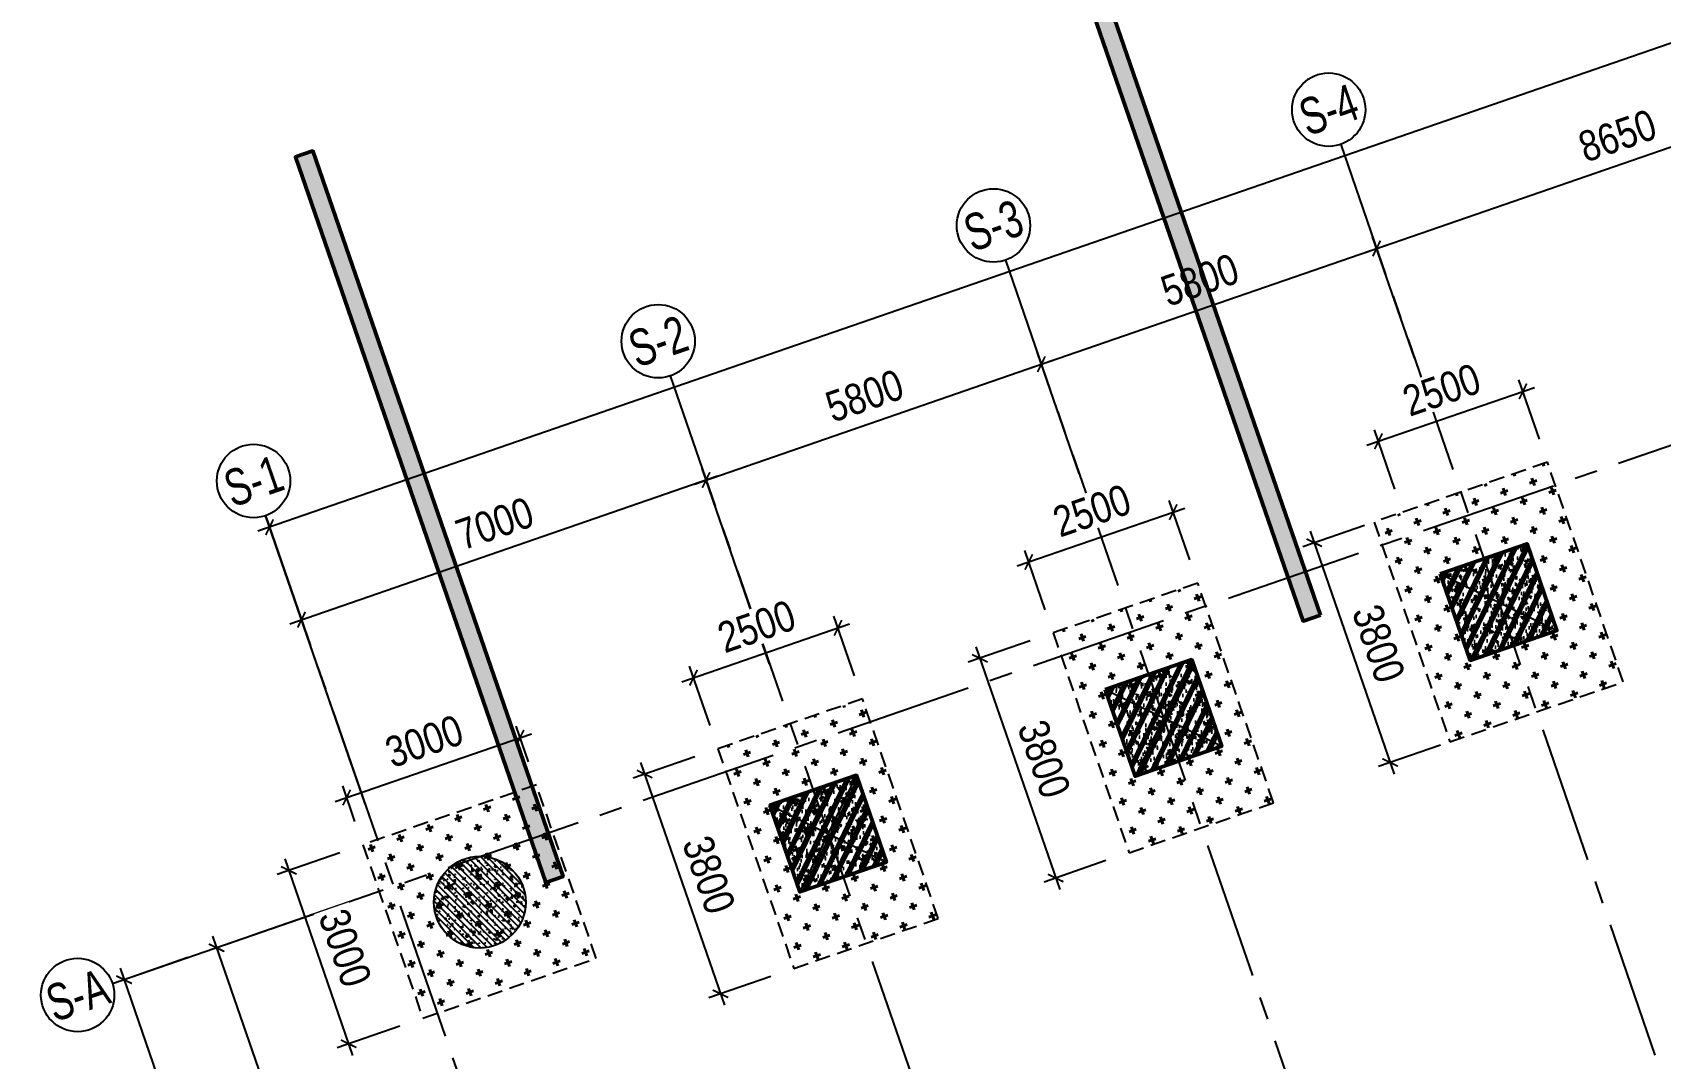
# Model space of a CAD drawing. Header units: millimetres. Extents: x -1534340 to 1713810, y -1348191 to 1114081.
# Drawn here: x 1041314 to 1067935, y -309229 to -292458 of the extents above; entities that cross this region are included whole.
import ezdxf
from ezdxf.enums import TextEntityAlignment as Align
from ezdxf.xclip import XClip

# ---------------------------------------------------------------- set-up
doc = ezdxf.new("R2010")
doc.units = ezdxf.units.MM
doc.header["$LTSCALE"] = 100
doc.header["$XCLIPFRAME"] = 0
doc.header["$PDMODE"] = 32
doc.header["$PDSIZE"] = 2.5
for name, pattern in [('CENTER2', [1.125, 0.75, -0.125, 0.125, -0.125]), ('HIDDEN', [0.375, 0.25, -0.125]), ('Xref_ST_MBDV Cot vach 30.7.2022$0$DASHDOT', [1, 0.5, -0.25, 0, -0.25])]:
    doc.linetypes.add(name, pattern=pattern)
for name, color, linetype, lineweight in [('0-Hatch', 250, 'Continuous', 40), ('KT-Net cot', 2, 'Continuous', 50), ('KT-Net cot vach', 6, 'Continuous', 50), ('KT-Vat lieu', 250, 'Continuous', 9)]:
    doc.layers.add(name, color=color, linetype=linetype, lineweight=lineweight)
for name, color, linetype in [('0-khuat', 3, 'HIDDEN'), ('ccu11-Manh', 8, 'Continuous'), ('ccu12-Hatch', 250, 'Continuous'), ('ccu12-Truc', 13, 'CENTER2'), ('KC-Betong', 6, 'Continuous'), ('KC2-DIM', 251, 'Continuous'), ('KT-Dim', 8, 'Continuous'), ('Xref_ST_MBDV Cot vach 30.7.2022$0$Xref_ST_MBDV Cot vach 30.7.2022|Xref_ST_MBDV Cot vach 30.7.2022|Xref_ST_MBDV Cot vach 30.7.2022|Xref_ST_MBDV Cot vach 30.7.2022|A-WALL-PATT', 251, 'Continuous'), ('Xref_ST_MBDV Cot vach 30.7.2022$0$Xref_ST_MBDV Cot vach 30.7.2022|Xref_ST_MBDV Cot vach 30.7.2022|Xref_ST_MBDV Cot vach 30.7.2022|Xref_ST_MBDV Cot vach 30.7.2022|Site_plot line', 1, 'Xref_ST_MBDV Cot vach 30.7.2022$0$DASHDOT'), ('Xref_ST_MBDV Cot vach 30.7.2022|Xref_ST_MBDV Cot vach 30.7.2022|Xref_ST_MBDV Cot vach 30.7.2022|Xref_ST_MBDV Cot vach 30.7.2022|A-GRID-SYM', 50, 'Continuous')]:
    doc.layers.add(name, color=color, linetype=linetype)
doc.styles.add('Arial Narrow', font='ARIALN.TTF')
doc.styles.add('HBA-Text', font='GOTHIC.TTF')
doc.dimstyles.new('ccu12-200', dxfattribs={"dimscale": 200, "dimtxt": 2.5, "dimasz": 1, "dimexe": 1, "dimexo": 2, "dimgap": 1, "dimtad": 1, "dimdec": 0, "dimrnd": 5, "dimdsep": 46, "dimtxsty": 'Arial Narrow', "dimblk": 'ARCHTICK', "dimcen": -1, "dimdle": 1, "dimclrd": 256, "dimclre": 256, "dimclrt": 3, "dimadec": 0, "dimazin": 2, "dimtfac": 0.1, "dimtdec": 0, "dimtmove": 0, "dimatfit": 1, "dimldrblk": 'ARCHTICK', "dimfxl": 1, "dimtvp": 0.833333, "dimtolj": 1, "dimtzin": 12, "dimarcsym": 0})
pattern_1 = [(50, (550, -550), (286.904, -25.1), [30, -330]), (355, (550, -550), (-55.5, 300.877), [24, -264]), (100.451, (573.9, -552.1), (231.404, 275.776), [25.496, -280.457]), (46.184, (550, -470), (426.9, -66.21), [45, -495]), (96.636, (585.57, -475.5), (373.87, 389.65), [38.24, -420.69]), (351.184, (550, -470), (373.86, 389.65), [36, -396]), (21, (590, -490), (238.763, -161.048), [30, -330]), (326, (590, -490), (97.326, 290.06), [24, -264]), (71.451, (609.9, -503.42), (336.09, 129.01), [25.496, -280.457]), (37.5, (550, -550), (4.864, 133.1575), [0, -260.8, 0, -268, 0, -265]), (7.5, (550, -550), (105.228, 157.765), [0, -152.8, 0, -254.8, 0, -101]), (327.5, (460.8, -550), (213.529, -9.022), [0, -100, 0, -312, 0, -414]), (317.5, (420.8, -550), (233.274, 40.042), [0, -130, 0, -207.2, 0, -294]), (45, (550, -550), (-120.208, 120.208), []), (45, (550, -501), (-120.208, 120.208), [])]
pattern_2 = [(50, (108165.77, -54076.06), (286.90407, -25.10085), [30, -330]), (355, (108165.77, -54076.06), (-55.5005, 300.87685), [24, -264]), (100.4514, (108189.68, -54078.15), (231.40375, 275.7758), [25.4961, -280.45684]), (46.1842, (108165.77, -53996.06), (426.8964, -66.2076), [45, -495]), (96.6356, (108201.34, -54001.57), (373.8651, 389.6471), [38.2441, -420.6852]), (351.1842, (108165.77, -53996.06), (373.8648, 389.6474), [36, -396]), (21, (108205.77, -54016.06), (238.7628, -161.04756), [30, -330]), (326, (108205.77, -54016.06), (97.3261, 290.06), [24, -264]), (71.4514, (108225.66, -54029.48), (336.08905, 129.0122), [25.4961, -280.45684]), (37.5, (108165.77, -54076.06), (4.86394, 133.15754), [0, -260.8, 0, -268, 0, -265]), (7.5, (108165.77, -54076.06), (105.22781, 157.76468), [0, -152.8, 0, -254.8, 0, -101]), (327.5, (108076.57, -54076.06), (213.52897, -9.02195), [0, -100, 0, -312, 0, -414]), (317.5, (108036.57, -54076.06), (233.27447, 40.042), [0, -130, 0, -207.2, 0, -294]), (45, (108165.77, -54076.06), (-106.06602, 106.06602), []), (45, (108236.48, -54076.06), (-106.06602, 106.06602), [])]

# ---------------------------------------------------------------- blocks, each defined once
blk = doc.blocks.new('MC3000X3000')
at = {"layer": '0-Hatch', "ltscale": 2}
h = blk.add_hatch(dxfattribs=at)
h.set_pattern_fill('CROSS', color=256, scale=1000, style=0)
h.set_pattern_definition([(360, (0, -5e-10), (250, 250), [125, -375]), (90, (62.5, -62.5), (-250, 250), [125, -375])])
h.paths.add_polyline_path([(7876789, 1547059), (7876789, 1550059), (7873789, 1550059), (7873789, 1547059)])
at = {"layer": '0-khuat', "ltscale": 10}
blk.add_lwpolyline([(7873789, 1547059), (7876789, 1547059), (7876789, 1550059), (7873789, 1550059)], close=True, dxfattribs=at)
blk = doc.blocks.new('MBKC-B1-PN')
at = {"layer": '0-Hatch', "ltscale": 2}
h = blk.add_hatch(dxfattribs=at)
h.set_pattern_fill('CROSS', color=256, scale=1000, angle=109.0471, style=0)
h.set_pattern_definition([(109.047138, (4051915.75, -6934102.04), (-317.899085, 154.726118), [125, -375]), (199.047138, (4051954.43, -6934022.56), (-154.726118, -317.899085), [125, -375])])
h.paths.add_polyline_path([(16033, 5959), (17273, 2367), (20109, 3346), (18869, 6938)])
h = blk.add_hatch(dxfattribs=at)
h.set_pattern_fill('CROSS', color=256, scale=1000, angle=109.0471, style=0)
h.set_pattern_definition([(109.047138, (4046433.3, -6935994.84), (-317.899085, 154.726118), [125, -375]), (199.047138, (4046471.98, -6935915.37), (-154.726118, -317.899085), [125, -375])])
h.paths.add_polyline_path([(10787, 4147), (12027, 555), (14390, 1371), (13150, 4963)])
h = blk.add_hatch(dxfattribs=at)
h.set_pattern_fill('CROSS', color=256, scale=1000, angle=109.0471, style=0)
h.set_pattern_definition([(109.047138, (4040950.84, -6937887.65), (-317.899085, 154.726118), [125, -375]), (199.047138, (4040989.52, -6937808.17), (-154.726118, -317.899085), [125, -375])])
h.paths.add_polyline_path([(5305, 2255), (6545, -1337), (8908, -521), (7668, 3070)])
at = {"layer": '0-khuat', "ltscale": 10}
for points in [[(20109, 3346), (18869, 6938), (16033, 5959), (17273, 2367)], [(14390, 1371), (13150, 4963), (10787, 4147), (12027, 555)], [(8908, -521), (7668, 3070), (5305, 2255), (6545, -1337)]]:
    blk.add_lwpolyline(points, close=True, dxfattribs=at)
at = {"layer": '0-khuat', "linetype": 'HIDDEN', "ltscale": 10, "rotation": 109.0471379539969}
blk.add_blockref('MC3000X3000', (4035251, -6938998), dxfattribs=at)
blk = doc.blocks.new('Xref_ST_MBDV Cot vach 30.7.2022$0$Tuong Vay01-flat-1')
at = {"layer": 'Xref_ST_MBDV Cot vach 30.7.2022$0$Xref_ST_MBDV Cot vach 30.7.2022|Xref_ST_MBDV Cot vach 30.7.2022|Xref_ST_MBDV Cot vach 30.7.2022|Xref_ST_MBDV Cot vach 30.7.2022|A-WALL-PATT'}
h = blk.add_hatch(dxfattribs=at)
h.set_pattern_fill('ACET-2D-VATLIEU04', color=256, scale=50, pattern_type=2)
h.set_pattern_definition([(50, (-11139561.84, -1407213.45), (-225.902474, 189.5546825), [37.5, -412.5]), (355, (-11139561.84, -1407213.45), (32.127212, 367.215716), [30, -330]), (100.4514, (-11139531.95, -1407216.06), (-341.231527, -62.944187), [31.870095, -350.571056]), (46.1842, (-11139561.84, -1407113.45), (-319.180497, 306.252097), [56.25, -618.75]), (96.6356, (-11139517.37, -1407120.34), (-516.995922, -60.144022), [47.805144, -525.8565]), (351.1842, (-11139561.84, -1407113.45), (84.740774, 546.39543), [45, -495]), (21, (-11139511.84, -1407138.45), (-105.680822, 275.3079534), [37.5, -412.5]), (326, (-11139511.84, -1407138.45), (206.128805, 305.59852), [30, -330]), (71.4514, (-11139486.97, -1407155.22), (-328.963765, 110.380101), [31.870095, -350.571056]), (37.5, (-11139561.84, -1407213.45), (-78.1345294, 101.8269012), [0, -326, 0, -335, 0, -331.25]), (7.5, (-11139561.84, -1407213.45), (-23.2793464, 176.824191), [0, -191, 0, -318.5, 0, -126.25]), (327.5, (-11139673.34, -1407213.45), (71.9444175, 112.9301145), [0, -125, 0, -390, 0, -517.5000003]), (317.5, (-11139723.34, -1407213.45), (158.0205496, 172.449169), [0, -162.5, 0, -259, 0, -367.5]), (45, (-11139561.84, -1407213.45), (-150.260191, 150.260191), []), (45, (-11139561.84, -1407152.2), (-150.260191, 150.260191), [])])
h.paths.add_polyline_path([(-82665, -118500), (-81837, -121132), (-80903, -123728), (-79863, -126284), (-78720, -128795), (-77475, -131258), (-76131, -133667), (-74689, -136020), (-73153, -138312), (-71525, -140539), (-69807, -142699), (-68002, -144786), (-66114, -146798), (-64145, -148731), (-62100, -150582), (-59980, -152349), (-57790, -154027), (-55533, -155614), (-53213, -157109), (-50835, -158507), (-48401, -159807), (-45916, -161007), (-43385, -162104), (-40811, -163097), (-38198, -163985), (-35551, -164765), (-32875, -165436), (-30174, -165998), (-27451, -166448), (-24702, -166789), (-4397, -168938), (36420, -167648), (41836, -160719), (12445, -24368), (8473, -9249), (-4719, -5521), (-10557, -9947), (-34021, -27848), (-39777, -32009), (-41249, -35294), (-45787, -38574), (-49368, -38942), (-57644, -44924), (-59845, -46601), (-61969, -48362), (-64020, -50208), (-65993, -52137), (-67887, -54144), (-69696, -56226), (-71420, -58381), (-73054, -60604), (-74596, -62892), (-76043, -65242), (-77394, -67648), (-78645, -70107), (-79794, -72615), (-80841, -75168), (-81782, -77762), (-82617, -80392), (-83343, -83054), (-83961, -85743), (-84468, -88455), (-84865, -91186), (-85149, -93930), (-85321, -96684), (-85381, -99530), (-85329, -102201), (-85163, -104955), (-84886, -107701), (-84496, -110432), (-83996, -113146), (-83385, -115836)], flags=16)
h.paths.add_polyline_path([(-83625, -118781), (-82785, -121452), (-81837, -124086), (-80781, -126680), (-79621, -129228), (-78358, -131727), (-76994, -134172), (-75531, -136560), (-73973, -138886), (-72320, -141146), (-70577, -143337), (-68746, -145455), (-66829, -147497), (-64832, -149459), (-62755, -151337), (-60604, -153130), (-58382, -154833), (-56092, -156444), (-53738, -157960), (-51324, -159379), (-48854, -160699), (-46333, -161916), (-43764, -163030), (-41151, -164038), (-38500, -164938), (-35814, -165730), (-33098, -166411), (-30357, -166981), (-27595, -167438), (-24816, -167783), (-4434, -169940), (36920, -168633), (42913, -160966), (13418, -24135), (9295, -8442), (-4926, -4424), (-11163, -9151), (-34617, -27045), (-40580, -31355), (-42052, -34640), (-46156, -37607), (-49737, -37975), (-58240, -44121), (-60467, -45819), (-62623, -47605), (-64704, -49479), (-66707, -51435), (-68628, -53472), (-70465, -55586), (-72214, -57772), (-73872, -60029), (-75437, -62350), (-76905, -64734), (-78276, -67176), (-79545, -69672), (-80712, -72217), (-81774, -74808), (-82729, -77440), (-83576, -80109), (-84314, -82810), (-84940, -85539), (-85455, -88291), (-85857, -91062), (-86146, -93847), (-86321, -96642), (-86382, -99529), (-86328, -102241), (-86160, -105036), (-85879, -107821), (-85484, -110593), (-84976, -113347), (-84356, -116078)])
at = {"layer": 'Xref_ST_MBDV Cot vach 30.7.2022$0$Xref_ST_MBDV Cot vach 30.7.2022|Xref_ST_MBDV Cot vach 30.7.2022|Xref_ST_MBDV Cot vach 30.7.2022|Xref_ST_MBDV Cot vach 30.7.2022|Site_plot line', "ltscale": 5000}
blk.add_arc((-17764, -99529), 69167, 126.14636, 263.7927, dxfattribs=at)
blk = doc.blocks.new('_ARCHTICK')
at = {"color": 0, "linetype": 'ByBlock', "const_width": 0.15}
blk.add_lwpolyline([(-0.5, -0.5), (0.5, 0.5)], dxfattribs=at)
blk = doc.blocks.new('*D1139')
at = {"layer": 'Defpoints', "color": 0, "transparency": 16777216}
for p in [(308279, -57856, 0), (312200, -66552, 0), (309168, -67599)]:
    blk.add_point(p, dxfattribs=at)
at = {"layer": 'KT-Dim', "lineweight": -2, "transparency": 16777216}
for p, q in [((307901, -57986), (305879, -58684)), ((306003, -58430), (309233, -67788)), ((311822, -66683), (308979, -67664))]:
    blk.add_line(p, q, dxfattribs=at)
at = {"layer": 'KT-Dim', "lineweight": -2, "transparency": 16777216, "xscale": 200, "yscale": 200, "zscale": 200}
for p, rotation in [((306068, -58619), 109.0471379636341), ((309168, -67599), 289.0471379636341)]:
    blk.add_blockref('_ARCHTICK', p, dxfattribs=dict(at, rotation=rotation))
at = {"layer": 'KT-Dim', "color": 3, "transparency": 16777216, "insert": (308048, -62961), "char_height": 500, "attachment_point": 5, "rotation": 289.0471, "style": 'Arial Narrow'}
blk.add_mtext('\\A1;9500', dxfattribs=at)
blk = doc.blocks.new('GRID-SYM-flat-103')
at = {"layer": 'Xref_ST_MBDV Cot vach 30.7.2022|Xref_ST_MBDV Cot vach 30.7.2022|Xref_ST_MBDV Cot vach 30.7.2022|Xref_ST_MBDV Cot vach 30.7.2022|A-GRID-SYM'}
blk.add_circle((0, 0, 0), 900, dxfattribs=at)
at = {"layer": 'Xref_ST_MBDV Cot vach 30.7.2022|Xref_ST_MBDV Cot vach 30.7.2022|Xref_ST_MBDV Cot vach 30.7.2022|Xref_ST_MBDV Cot vach 30.7.2022|A-GRID-SYM', "style": 'HBA-Text'}
blk.add_attdef('GRID', text='', height=900, rotation=19.0471, dxfattribs=at).set_placement((0, 0, 0), align=Align.MIDDLE_CENTER)
blk = doc.blocks.new('*D1109')
at = {"layer": 'Defpoints', "color": 0, "transparency": 16777216}
for p in [(306861, -58345, 0), (323836, -104143), (320491, -105298)]:
    blk.add_point(p, dxfattribs=at)
at = {"layer": 'KT-Dim', "lineweight": -2, "transparency": 16777216}
for p, q in [((306483, -58476), (304366, -59206)), ((304490, -58952), (320556, -105487)), ((323458, -104273), (320302, -105363))]:
    blk.add_line(p, q, dxfattribs=at)
at = {"layer": 'KT-Dim', "lineweight": -2, "transparency": 16777216, "xscale": 200, "yscale": 200, "zscale": 200}
for p, rotation in [((304555, -59141), 109.0471379636341), ((320491, -105298), 289.0471379636341)]:
    blk.add_blockref('_ARCHTICK', p, dxfattribs=dict(at, rotation=rotation))
at = {"layer": 'KT-Dim', "color": 3, "transparency": 16777216, "insert": (312954, -82071), "char_height": 500, "attachment_point": 5, "rotation": 289.0471, "style": 'Arial Narrow'}
blk.add_mtext('\\A1;48830', dxfattribs=at)
blk = doc.blocks.new('*D1113')
at = {"layer": 'Defpoints', "color": 0, "transparency": 16777216}
for p in [(314073, -50971), (315243, -54360), (308626, -56644)]:
    blk.add_point(p, dxfattribs=at)
at = {"layer": 'KT-Dim', "lineweight": -2, "transparency": 16777216}
for p, q in [((315112, -53982), (314007, -50782)), ((307267, -53321), (314262, -50906)), ((308495, -56266), (307391, -53067))]:
    blk.add_line(p, q, dxfattribs=at)
at = {"layer": 'KT-Dim', "lineweight": -2, "transparency": 16777216, "xscale": 200, "yscale": 200, "zscale": 200}
for p, rotation in [((314073, -50971), 19.04713796363416), ((307456, -53256), 199.0471379636342)]:
    blk.add_blockref('_ARCHTICK', p, dxfattribs=dict(at, rotation=rotation))
at = {"layer": 'KT-Dim', "color": 3, "transparency": 16777216, "insert": (310616, -51683), "char_height": 500, "attachment_point": 5, "rotation": 19.0471, "style": 'Arial Narrow'}
blk.add_mtext('\\A1;7000', dxfattribs=at)
blk = doc.blocks.new('*D1114')
at = {"layer": 'Defpoints', "color": 0, "transparency": 16777216}
for p in [(319555, -49079), (320303, -51244), (315243, -54360)]:
    blk.add_point(p, dxfattribs=at)
at = {"layer": 'KT-Dim', "lineweight": -2, "transparency": 16777216}
for p, q in [((320172, -50866), (319490, -48890)), ((313884, -51037), (319744, -49013)), ((315112, -53982), (314007, -50782))]:
    blk.add_line(p, q, dxfattribs=at)
at = {"layer": 'KT-Dim', "lineweight": -2, "transparency": 16777216, "xscale": 200, "yscale": 200, "zscale": 200}
for p, rotation in [((319555, -49079), 19.04713796363416), ((314073, -50971), 199.0471379636342)]:
    blk.add_blockref('_ARCHTICK', p, dxfattribs=dict(at, rotation=rotation))
at = {"layer": 'KT-Dim', "color": 3, "transparency": 16777216, "insert": (316665, -49595), "char_height": 500, "attachment_point": 5, "rotation": 19.0471, "style": 'Arial Narrow'}
blk.add_mtext('\\A1;5800', dxfattribs=at)
blk = doc.blocks.new('*D1115')
at = {"layer": 'Defpoints', "color": 0, "transparency": 16777216}
for p in [(325038, -47186), (325785, -49351), (320303, -51244)]:
    blk.add_point(p, dxfattribs=at)
at = {"layer": 'KT-Dim', "lineweight": -2, "transparency": 16777216}
for p, q in [((325655, -48973), (324972, -46997)), ((319366, -49144), (325227, -47121)), ((320172, -50866), (319490, -48890))]:
    blk.add_line(p, q, dxfattribs=at)
at = {"layer": 'KT-Dim', "lineweight": -2, "transparency": 16777216, "xscale": 200, "yscale": 200, "zscale": 200}
for p, rotation in [((325038, -47186), 19.04713796363416), ((319555, -49079), 199.0471379636342)]:
    blk.add_blockref('_ARCHTICK', p, dxfattribs=dict(at, rotation=rotation))
at = {"layer": 'KT-Dim', "color": 3, "transparency": 16777216, "insert": (322148, -47702), "char_height": 500, "attachment_point": 5, "rotation": 19.0471, "style": 'Arial Narrow'}
blk.add_mtext('\\A1;5800', dxfattribs=at)
blk = doc.blocks.new('*D1116')
at = {"layer": 'Defpoints', "color": 0, "transparency": 16777216}
for p in [(333214, -44363), (333962, -46528), (325785, -49351)]:
    blk.add_point(p, dxfattribs=at)
at = {"layer": 'KT-Dim', "lineweight": -2, "transparency": 16777216}
for p, q in [((333831, -46150), (333149, -44174)), ((324849, -47251), (333403, -44298)), ((325655, -48973), (324972, -46997))]:
    blk.add_line(p, q, dxfattribs=at)
at = {"layer": 'KT-Dim', "lineweight": -2, "transparency": 16777216, "xscale": 200, "yscale": 200, "zscale": 200}
for p, rotation in [((333214, -44363), 19.04713796363416), ((325038, -47186), 199.0471379636342)]:
    blk.add_blockref('_ARCHTICK', p, dxfattribs=dict(at, rotation=rotation))
at = {"layer": 'KT-Dim', "color": 3, "transparency": 16777216, "insert": (328977, -45344), "char_height": 500, "attachment_point": 5, "rotation": 19.0471, "style": 'Arial Narrow'}
blk.add_mtext('\\A1;8650', dxfattribs=at)
blk = doc.blocks.new('*D1123')
at = {"layer": 'Defpoints', "color": 0, "transparency": 16777216}
for p in [(363163, -37115), (306934, -51743), (308410, -56019, 0)]:
    blk.add_point(p, dxfattribs=at)
at = {"layer": 'KT-Dim', "lineweight": -2, "transparency": 16777216}
for p, q in [((363033, -36737), (361622, -32650)), ((361876, -32774), (306745, -51809)), ((308280, -55641), (306869, -51554))]:
    blk.add_line(p, q, dxfattribs=at)
at = {"layer": 'KT-Dim', "lineweight": -2, "transparency": 16777216, "xscale": 200, "yscale": 200, "zscale": 200}
for p, rotation in [((361687, -32839), 19.0477163778953), ((306934, -51743), 199.0477163778953)]:
    blk.add_blockref('_ARCHTICK', p, dxfattribs=dict(at, rotation=rotation))
at = {"layer": 'KT-Dim', "color": 3, "transparency": 16777216, "insert": (334162, -41861), "char_height": 500, "attachment_point": 5, "rotation": 19.0477, "style": 'Arial Narrow'}
blk.add_mtext('\\A1;57925', dxfattribs=at)
blk = doc.blocks.new('*U161')
h = blk.add_hatch()
h.set_pattern_fill('VATLIEU04', color=250, scale=40, style=0, pattern_type=2)
h.set_pattern_definition(pattern_1)
h.paths.add_polyline_path([(-475, 475), (1025, 475), (1025, -1025), (-475, -1025)])
at = {"color": 6, "ltscale": 0.25}
blk.add_lwpolyline([(-475, 475), (1025, 475), (1025, -1025), (-475, -1025)], close=True, dxfattribs=at)
at = {"layer": 'Defpoints', "linetype": 'ByBlock', "ltscale": 30}
for p, q in [((1025, 475), (-475, -1025)), ((-475, 475), (1025, -1025))]:
    blk.add_line(p, q, dxfattribs=at)
blk = doc.blocks.new('*U158')
h = blk.add_hatch()
h.set_pattern_fill('VATLIEU04', color=250, scale=40, style=0, pattern_type=2)
h.set_pattern_definition(pattern_1)
h.paths.add_polyline_path([(-475, 475), (1025, 475), (1025, -1025), (-475, -1025)])
at = {"color": 6, "ltscale": 0.25}
blk.add_lwpolyline([(-475, 475), (1025, 475), (1025, -1025), (-475, -1025)], close=True, dxfattribs=at)
at = {"layer": 'Defpoints', "linetype": 'ByBlock', "ltscale": 30}
for p, q in [((1025, 475), (-475, -1025)), ((-475, 475), (1025, -1025))]:
    blk.add_line(p, q, dxfattribs=at)
blk = doc.blocks.new('*U159')
h = blk.add_hatch()
h.set_pattern_fill('VATLIEU04', color=250, scale=40, style=0, pattern_type=2)
h.set_pattern_definition(pattern_1)
h.paths.add_polyline_path([(-475, 475), (1025, 475), (1025, -1025), (-475, -1025)])
at = {"color": 6, "ltscale": 0.25}
blk.add_lwpolyline([(-475, 475), (1025, 475), (1025, -1025), (-475, -1025)], close=True, dxfattribs=at)
at = {"layer": 'Defpoints', "linetype": 'ByBlock', "ltscale": 30}
for p, q in [((1025, 475), (-475, -1025)), ((-475, 475), (1025, -1025))]:
    blk.add_line(p, q, dxfattribs=at)
blk = doc.blocks.new('MBDV-B1-T1-PN')
at = {"layer": 'ccu12-Hatch', "ltscale": 0.5}
h = blk.add_hatch(dxfattribs=at)
h.set_pattern_fill('BETONG', color=256, scale=50, angle=90, pattern_type=2)
h.set_pattern_definition([(90, (-726123.64, 332547.47), (-259.80762, 2e-14), [6.25, -143.75]), (90, (-726134.46, 332547.47), (-259.80762, 2e-14), [6.25, -143.75]), (210, (-726123.64, 332547.47), (129.90381, -225), [6.25, -143.75]), (210, (-726129.05, 332556.84), (129.90381, -225), [6.25, -143.75]), (90, (-726253.54, 332622.47), (-259.80762, 2e-14), [6.25, -143.75]), (90, (-726264.37, 332622.47), (-259.80762, 2e-14), [6.25, -143.75]), (210, (-726253.54, 332622.47), (129.90381, -225), [6.25, -143.75]), (210, (-726258.95, 332631.84), (129.90381, -225), [6.25, -143.75]), (150, (-726123.64, 332553.72), (-129.90381, -225), [6.25, -143.75]), (150, (-726129.05, 332544.34), (-129.90381, -225), [6.25, -143.75]), (150, (-725993.73, 332628.72), (-129.90381, -225), [6.25, -143.75]), (150, (-725999.15, 332619.34), (-129.90381, -225), [6.25, -143.75]), (135, (-726123.64, 332547.47), (-53.0330086, -53.0330086), []), (140, (-726123.64, 332547.47), (31.37607, 358.63009), [37.5, -412.5]), (85, (-726123.64, 332547.47), (-376.09607, -69.37567), [30, -330]), (190.4514, (-726121.02, 332577.35), (-344.71977, 289.25469), [31.8701, -350.57106]), (136.1842, (-726223.64, 332547.47), (82.7595, 533.62052), [56.25, -618.75]), (186.6356, (-726216.74, 332591.94), (-487.05894, 467.33135), [47.80514, -525.8565]), (81.1842, (-726223.64, 332547.47), (-487.0593, 467.33097), [45, -495]), (111, (-726198.64, 332597.47), (201.30945, 298.45353), [37.5, -412.5]), (56, (-726198.64, 332597.47), (-362.57502, 121.65767), [30, -330]), (161.4514, (-726181.86, 332622.34), (-161.26525, 420.11131), [31.8701, -350.57106]), (127.5, (-726123.64, 332547.47), (-166.446927, 6.079928), [0, -326, 0, -335, 0, -331.25]), (97.5, (-726123.64, 332547.47), (-197.205856, 131.53477), [0, -191, 0, -318.5, 0, -126.25]), (57.5, (-726123.64, 332435.97), (11.277436, 266.911218), [0, -125, 0, -390, 0, -517.5]), (47.5, (-726123.64, 332385.97), (-50.05249, 291.593085), [0, -162.5, 0, -259, 0, -367.5])])
edge = h.paths.add_edge_path()
edge.add_arc((1410, -254), 750, 0, 360)
at = {"layer": 'KC-Betong', "ltscale": 0.5}
blk.add_circle((1410, -254, 0), 750, dxfattribs=at)
at = {"layer": 'KT-Net cot vach', "rotation": 19.04713795399666}
for name, p in [('*U159', (17721, 4822)), ('*U158', (12239, 2930, 0)), ('*U161', (6757, 1037))]:
    blk.add_blockref(name, p, dxfattribs=at)
blk = doc.blocks.new('*D1153')
at = {"layer": 'Defpoints', "color": 0, "ltscale": 0.5, "transparency": 16777216}
for p in [(1046718, -305736, -3), (1047697, -308572, -3), (1046484, -308990)]:
    blk.add_point(p, dxfattribs=at)
at = {"layer": 'KC2-DIM', "lineweight": -2, "ltscale": 0.5, "transparency": 16777216}
for p, q in [((1046339, -305866), (1045316, -306220)), ((1045440, -305966), (1046549, -309179)), ((1047318, -308702), (1046295, -309056))]:
    blk.add_line(p, q, dxfattribs=at)
at = {"layer": 'KC2-DIM', "lineweight": -2, "ltscale": 0.5, "transparency": 16777216, "xscale": 200, "yscale": 200, "zscale": 200}
for p, rotation in [((1045505, -306155), 109.0471379539803), ((1046484, -308990), 289.0471379539803)]:
    blk.add_blockref('_ARCHTICK', p, dxfattribs=dict(at, rotation=rotation))
at = {"layer": 'KC2-DIM', "color": 3, "ltscale": 0.5, "transparency": 16777216, "insert": (1046425, -307424), "char_height": 500, "attachment_point": 5, "rotation": 289.0471, "style": 'Arial Narrow', "bg_fill": 3, "box_fill_scale": 1.1, "bg_fill_color": 256, "bg_fill_true_color": 13158600, "bg_fill_transparency": 0}
blk.add_mtext('\\A1;3000', dxfattribs=at)
blk = doc.blocks.new('*D1154')
at = {"layer": 'Defpoints', "color": 0, "ltscale": 0.5, "transparency": 16777216}
for p in [(1049287, -303985), (1049553, -304757), (1046718, -305736, -3)]:
    blk.add_point(p, dxfattribs=at)
at = {"layer": 'KC2-DIM', "lineweight": -2, "ltscale": 0.5, "transparency": 16777216}
for p, q in [((1046262, -305029), (1049476, -303920)), ((1049423, -304379), (1049221, -303796)), ((1046587, -305358), (1046386, -304775))]:
    blk.add_line(p, q, dxfattribs=at)
at = {"layer": 'KC2-DIM', "lineweight": -2, "ltscale": 0.5, "transparency": 16777216, "xscale": 200, "yscale": 200, "zscale": 200}
for p, rotation in [((1049287, -303985), 19.04713795399764), ((1046451, -304964), 199.0471379539976)]:
    blk.add_blockref('_ARCHTICK', p, dxfattribs=dict(at, rotation=rotation))
at = {"layer": 'KC2-DIM', "color": 3, "ltscale": 0.5, "transparency": 16777216, "insert": (1047720, -304044), "char_height": 500, "attachment_point": 5, "rotation": 19.0471, "style": 'Arial Narrow', "bg_fill": 3, "box_fill_scale": 1.1, "bg_fill_color": 256, "bg_fill_true_color": 13158600, "bg_fill_transparency": 0}
blk.add_mtext('\\A1;3000', dxfattribs=at)
blk = doc.blocks.new('*D1155')
at = {"layer": 'Defpoints', "color": 0, "ltscale": 0.5, "transparency": 16777216}
for p in [(1054486, -302190), (1054886, -303350), (1052523, -304166)]:
    blk.add_point(p, dxfattribs=at)
at = {"layer": 'KC2-DIM', "lineweight": -2, "ltscale": 0.5, "transparency": 16777216}
for p, q in [((1051933, -303071), (1054675, -302125)), ((1054756, -302972), (1054420, -302001)), ((1052393, -303788), (1052057, -302817))]:
    blk.add_line(p, q, dxfattribs=at)
at = {"layer": 'KC2-DIM', "lineweight": -2, "ltscale": 0.5, "transparency": 16777216, "xscale": 200, "yscale": 200, "zscale": 200}
for p, rotation in [((1054486, -302190), 19.0471522611445), ((1052122, -303006), 199.0471522611445)]:
    blk.add_blockref('_ARCHTICK', p, dxfattribs=dict(at, rotation=rotation))
at = {"layer": 'KC2-DIM', "color": 3, "ltscale": 0.5, "transparency": 16777216, "insert": (1053155, -302168), "char_height": 500, "attachment_point": 5, "rotation": 19.0472, "style": 'Arial Narrow', "bg_fill": 3, "box_fill_scale": 1.1, "bg_fill_color": 256, "bg_fill_true_color": 13158600, "bg_fill_transparency": 0}
blk.add_mtext('\\A1;2500', dxfattribs=at)
blk = doc.blocks.new('*D1156')
at = {"layer": 'Defpoints', "color": 0, "ltscale": 0.5, "transparency": 16777216}
for p in [(1052523, -304166), (1053763, -307758), (1052564, -308172)]:
    blk.add_point(p, dxfattribs=at)
at = {"layer": 'KC2-DIM', "lineweight": -2, "ltscale": 0.5, "transparency": 16777216}
for p, q in [((1052145, -304297), (1051134, -304646)), ((1051258, -304391), (1052629, -308361)), ((1053385, -307889), (1052375, -308238))]:
    blk.add_line(p, q, dxfattribs=at)
at = {"layer": 'KC2-DIM', "lineweight": -2, "ltscale": 0.5, "transparency": 16777216, "xscale": 200, "yscale": 200, "zscale": 200}
for p, rotation in [((1051323, -304580), 109.0471522611391), ((1052564, -308172), 289.0471522611391)]:
    blk.add_blockref('_ARCHTICK', p, dxfattribs=dict(at, rotation=rotation))
at = {"layer": 'KC2-DIM', "color": 3, "ltscale": 0.5, "transparency": 16777216, "insert": (1052374, -306228), "char_height": 500, "attachment_point": 5, "rotation": 289.0472, "style": 'Arial Narrow', "bg_fill": 3, "box_fill_scale": 1.1, "bg_fill_color": 256, "bg_fill_true_color": 13158600, "bg_fill_transparency": 0}
blk.add_mtext('\\A1;3800', dxfattribs=at)
blk = doc.blocks.new('*D1157')
at = {"layer": 'Defpoints', "color": 0, "ltscale": 0.5, "transparency": 16777216}
for p in [(1059968, -300297), (1060369, -301458), (1058006, -302273)]:
    blk.add_point(p, dxfattribs=at)
at = {"layer": 'KC2-DIM', "lineweight": -2, "ltscale": 0.5, "transparency": 16777216}
for p, q in [((1057416, -301178), (1060157, -300232)), ((1060238, -301079), (1059903, -300108)), ((1057875, -301895), (1057540, -300924))]:
    blk.add_line(p, q, dxfattribs=at)
at = {"layer": 'KC2-DIM', "lineweight": -2, "ltscale": 0.5, "transparency": 16777216, "xscale": 200, "yscale": 200, "zscale": 200}
for p, rotation in [((1059968, -300297), 19.0471522611445), ((1057605, -301113), 199.0471522611445)]:
    blk.add_blockref('_ARCHTICK', p, dxfattribs=dict(at, rotation=rotation))
at = {"layer": 'KC2-DIM', "color": 3, "ltscale": 0.5, "transparency": 16777216, "insert": (1058638, -300275), "char_height": 500, "attachment_point": 5, "rotation": 19.0472, "style": 'Arial Narrow', "bg_fill": 3, "box_fill_scale": 1.1, "bg_fill_color": 256, "bg_fill_true_color": 13158600, "bg_fill_transparency": 0}
blk.add_mtext('\\A1;2500', dxfattribs=at)
blk = doc.blocks.new('*D1158')
at = {"layer": 'Defpoints', "color": 0, "ltscale": 0.5, "transparency": 16777216}
for p in [(1058006, -302273), (1059246, -305865), (1058046, -306280)]:
    blk.add_point(p, dxfattribs=at)
at = {"layer": 'KC2-DIM', "lineweight": -2, "ltscale": 0.5, "transparency": 16777216}
for p, q in [((1057627, -302404), (1056617, -302753)), ((1056741, -302499), (1058111, -306469)), ((1058868, -305996), (1057857, -306345))]:
    blk.add_line(p, q, dxfattribs=at)
at = {"layer": 'KC2-DIM', "lineweight": -2, "ltscale": 0.5, "transparency": 16777216, "xscale": 200, "yscale": 200, "zscale": 200}
for p, rotation in [((1056806, -302688), 109.0471522611391), ((1058046, -306280), 289.0471522611391)]:
    blk.add_blockref('_ARCHTICK', p, dxfattribs=dict(at, rotation=rotation))
at = {"layer": 'KC2-DIM', "color": 3, "ltscale": 0.5, "transparency": 16777216, "insert": (1057856, -304335), "char_height": 500, "attachment_point": 5, "rotation": 289.0472, "style": 'Arial Narrow', "bg_fill": 3, "box_fill_scale": 1.1, "bg_fill_color": 256, "bg_fill_true_color": 13158600, "bg_fill_transparency": 0}
blk.add_mtext('\\A1;3800', dxfattribs=at)
blk = doc.blocks.new('*D1159')
at = {"layer": 'Defpoints', "color": 0, "ltscale": 0.5, "transparency": 16777216}
for p in [(1065687, -298323), (1066087, -299483), (1063724, -300299)]:
    blk.add_point(p, dxfattribs=at)
at = {"layer": 'KC2-DIM', "lineweight": -2, "ltscale": 0.5, "transparency": 16777216}
for p, q in [((1065957, -299105), (1065622, -298134)), ((1063135, -299204), (1065876, -298258)), ((1063594, -299921), (1063258, -298950))]:
    blk.add_line(p, q, dxfattribs=at)
at = {"layer": 'KC2-DIM', "lineweight": -2, "ltscale": 0.5, "transparency": 16777216, "xscale": 200, "yscale": 200, "zscale": 200}
for p, rotation in [((1065687, -298323), 19.0471522611445), ((1063324, -299139), 199.0471522611445)]:
    blk.add_blockref('_ARCHTICK', p, dxfattribs=dict(at, rotation=rotation))
at = {"layer": 'KC2-DIM', "color": 3, "ltscale": 0.5, "transparency": 16777216, "insert": (1064357, -298300), "char_height": 500, "attachment_point": 5, "rotation": 19.0472, "style": 'Arial Narrow', "bg_fill": 3, "box_fill_scale": 1.1, "bg_fill_color": 256, "bg_fill_true_color": 13158600, "bg_fill_transparency": 0}
blk.add_mtext('\\A1;2500', dxfattribs=at)
blk = doc.blocks.new('*D1160')
at = {"layer": 'Defpoints', "color": 0, "ltscale": 0.5, "transparency": 16777216}
for p in [(1063475, -300385), (1064715, -303977), (1063515, -304391)]:
    blk.add_point(p, dxfattribs=at)
at = {"layer": 'KC2-DIM', "lineweight": -2, "ltscale": 0.5, "transparency": 16777216}
for p, q in [((1063097, -300516), (1062086, -300865)), ((1062210, -300610), (1063581, -304580)), ((1064337, -304108), (1063326, -304457))]:
    blk.add_line(p, q, dxfattribs=at)
at = {"layer": 'KC2-DIM', "lineweight": -2, "ltscale": 0.5, "transparency": 16777216, "xscale": 200, "yscale": 200, "zscale": 200}
for p, rotation in [((1062275, -300799), 109.0471522611391), ((1063515, -304391), 289.0471522611391)]:
    blk.add_blockref('_ARCHTICK', p, dxfattribs=dict(at, rotation=rotation))
at = {"layer": 'KC2-DIM', "color": 3, "ltscale": 0.5, "transparency": 16777216, "insert": (1063326, -302447), "char_height": 500, "attachment_point": 5, "rotation": 289.0472, "style": 'Arial Narrow', "bg_fill": 3, "box_fill_scale": 1.1, "bg_fill_color": 256, "bg_fill_true_color": 13158600, "bg_fill_transparency": 0}
blk.add_mtext('\\A1;3800', dxfattribs=at)
blk = doc.blocks.new('Vach-NN-PN')
at = {"layer": 'KT-Vat lieu'}
h = blk.add_hatch(dxfattribs=at)
h.set_pattern_fill('BTCT', color=256, scale=40)
h.set_pattern_definition(pattern_2)
h.paths.add_polyline_path([(16762, -7490), (16478, -7588), (10310, 10277), (10594, 10375)])
h = blk.add_hatch(dxfattribs=at)
h.set_pattern_fill('BTCT', color=256, scale=40)
h.set_pattern_definition(pattern_2)
h.paths.add_polyline_path([(4096, -11863), (4379, -11765), (284, 98), (0, 0)])
at = {"layer": 'KT-Net cot'}
for points in [[(16762, -7490), (16478, -7588), (10310, 10277), (10594, 10375)], [(4096, -11863), (4379, -11765), (284, 98), (0, 0)]]:
    blk.add_lwpolyline(points, close=True, dxfattribs=at)
blk = doc.blocks.new('Grid-ST-flat-3')
at = {"layer": 'ccu12-Truc', "ltscale": 30}
for p, q in [((369404.7, -36752.1), (304555.5, -59141.2)), ((324450.3, -45484.5), (343539.5, -100776)), ((318967.8, -47377.3), (338057.1, -102668.8)), ((313485.4, -49270.1), (332574.6, -104561.6)), ((306868.6, -51554.5), (325957.9, -106846))]:
    blk.add_line(p, q, dxfattribs=at)
at = {"layer": 'KT-Dim'}
ref = blk.add_blockref('GRID-SYM-flat-103', (324254.4, -44917.3, 0), dxfattribs=dict(at, xscale=0.6666666666666666, yscale=0.6666666666666666, zscale=0.6666666666666666))
ref.add_attrib('GRID', 'S-4', dxfattribs={"layer": 'Xref_ST_MBDV Cot vach 30.7.2022|Xref_ST_MBDV Cot vach 30.7.2022|Xref_ST_MBDV Cot vach 30.7.2022|Xref_ST_MBDV Cot vach 30.7.2022|A-GRID-SYM', "height": 600, "rotation": 19, "style": 'HBA-Text', "width": 0.75}).set_placement((324254.4, -44917.3, 0), align=Align.MIDDLE_CENTER)
ref = blk.add_blockref('GRID-SYM-flat-103', (318772, -46810.1, 0), dxfattribs=dict(at, xscale=0.6666666666666666, yscale=0.6666666666666666, zscale=0.6666666666666666))
ref.add_attrib('GRID', 'S-3', dxfattribs={"layer": 'Xref_ST_MBDV Cot vach 30.7.2022|Xref_ST_MBDV Cot vach 30.7.2022|Xref_ST_MBDV Cot vach 30.7.2022|Xref_ST_MBDV Cot vach 30.7.2022|A-GRID-SYM', "height": 600, "rotation": 19, "style": 'HBA-Text', "width": 0.75}).set_placement((318772, -46810.1, 0), align=Align.MIDDLE_CENTER)
ref = blk.add_blockref('GRID-SYM-flat-103', (313289.5, -48702.9, 0), dxfattribs=dict(at, xscale=0.6666666666666666, yscale=0.6666666666666666, zscale=0.6666666666666666))
ref.add_attrib('GRID', 'S-2', dxfattribs={"layer": 'Xref_ST_MBDV Cot vach 30.7.2022|Xref_ST_MBDV Cot vach 30.7.2022|Xref_ST_MBDV Cot vach 30.7.2022|Xref_ST_MBDV Cot vach 30.7.2022|A-GRID-SYM', "height": 600, "rotation": 19.04714, "style": 'HBA-Text', "width": 0.75}).set_placement((313289.5, -48702.9, 0), align=Align.MIDDLE_CENTER)
ref = blk.add_blockref('GRID-SYM-flat-103', (306672.8, -50987.3, 0), dxfattribs=dict(at, xscale=0.6666666666666666, yscale=0.6666666666666666, zscale=0.6666666666666666))
ref.add_attrib('GRID', 'S-1', dxfattribs={"layer": 'Xref_ST_MBDV Cot vach 30.7.2022|Xref_ST_MBDV Cot vach 30.7.2022|Xref_ST_MBDV Cot vach 30.7.2022|Xref_ST_MBDV Cot vach 30.7.2022|A-GRID-SYM', "height": 600, "rotation": 19, "style": 'HBA-Text', "width": 0.75}).set_placement((306672.8, -50987.3, 0), align=Align.MIDDLE_CENTER)
ref = blk.add_blockref('GRID-SYM-flat-103', (303795.5, -59391.2, 0), dxfattribs=dict(at, xscale=0.6666666666666666, yscale=0.6666666666666666, zscale=0.6666666666666666))
ref.add_attrib('GRID', 'S-A', dxfattribs={"layer": 'Xref_ST_MBDV Cot vach 30.7.2022|Xref_ST_MBDV Cot vach 30.7.2022|Xref_ST_MBDV Cot vach 30.7.2022|Xref_ST_MBDV Cot vach 30.7.2022|A-GRID-SYM', "height": 600, "rotation": 19, "style": 'HBA-Text', "width": 0.75}).set_placement((303795.5, -59391.2, 0), align=Align.MIDDLE_CENTER)
dim = blk.add_aligned_dim(p1=(363163.5, -37115.1), p2=(308410.2, -56019.2, 0), distance=-4523.4, dimstyle='ccu12-200', dxfattribs=at)
dim.commit()
dim.dimension.update_dxf_attribs({"geometry": '*D1123', "text_midpoint": (334162.1, -41861.1)})
for base, p1, p2, angle, picture, middle in [((333214.1, -44363), (325785.3, -49351.3), (333961.7, -46528.4), 19.04714, '*D1116', (328977.3, -45344)), ((325037.7, -47185.8), (320302.8, -51244.1), (325785.3, -49351.3), 19.04714, '*D1115', (322147.8, -47701.9)), ((319555.2, -49078.7), (315242.5, -54359.7), (320302.8, -51244.1), 19.04714, '*D1114', (316665.4, -49594.7)), ((314072.8, -50971.5), (308625.8, -56644.1), (315242.5, -54359.7), 19.04714, '*D1113', (310615.8, -51683.3)), ((309168.2, -67599.1, 0), (308278.7, -57855.8), (312200.2, -66552.3), 109.04714, '*D1139', (308048.4, -62960.5, 0)), ((320490.9, -105297.8, 0), (306860.8, -58345.3), (323836, -104142.9, 0), 109.04714, '*D1109', (312953.5, -82070.9, 0))]:
    dim = blk.add_linear_dim(base=base, p1=p1, p2=p2, angle=angle, dimstyle='ccu12-200', dxfattribs=at)
    dim.commit()
    dim.dimension.update_dxf_attribs({"geometry": picture, "text_midpoint": middle})

msp = doc.modelspace()

# ---------------------------------------------------------------- block references
ref = msp.add_blockref('Xref_ST_MBDV Cot vach 30.7.2022$0$Tuong Vay01-flat-1', (1116587.4, -179396.2))
XClip(ref).set_block_clipping_path([(-91541.6736345236, -190955.6682973447), (52438.3255017358, -76158.0499385341)])
msp.add_blockref('Grid-ST-flat-3', (738255.9, -248801.2))
at = {"layer": 'ccu11-Manh'}
msp.add_blockref('MBDV-B1-T1-PN', (1047218.4, -306420.8), dxfattribs=at)
at = {"layer": 'KC2-DIM', "ltscale": 0.5}
msp.add_blockref('MBKC-B1-PN', (1047218.4, -306420.8), dxfattribs=at)

# ---------------------------------------------------------------- next in the draw order: dimensions: what is measured, and where the dimension line sits
for p1, p2, distance, picture, middle in [((1063724.3, -300299), (1066087.4, -299483.2), 1227.6, '*D1159', (1064356.7, -298300.4)), ((1058005.5, -302273.4, 0), (1060368.7, -301457.6, 0), 1227.6, '*D1157', (1058637.9, -300274.8, 0)), ((1052523.1, -304166.2), (1054886.2, -303350.4), 1227.6, '*D1155', (1053155.5, -302167.6)), ((1046717.5, -305736), (1047696.5, -308571.7), -1282.8, '*D1153', (1046424.8, -307423.9, 3.1))]:
    dim = msp.add_aligned_dim(p1=p1, p2=p2, distance=distance, dimstyle='ccu12-200', override={"dimfxl": 150, "dimtfill": 1}, dxfattribs=at)
    dim.commit()
    dim.dimension.update_dxf_attribs({"geometry": picture, "text_midpoint": middle})

# ---------------------------------------------------------------- next in the draw order: dimensions: what is measured, and where the dimension line sits
for p1, p2, distance, picture, middle in [((1063474.9, -300385.2), (1064715, -303977.1), -1269.1, '*D1160', (1063325.6, -302446.7)), ((1058005.5, -302273.4, 0), (1059245.7, -305865.4, 0), -1269.1, '*D1158', (1057856.3, -304335, 0)), ((1046717.5, -305736, -3.1), (1049553.3, -304756.9), 816.7, '*D1154', (1047720.3, -304044.1)), ((1052523.1, -304166.2), (1053763.2, -307758.2), -1269.1, '*D1156', (1052373.9, -306227.8))]:
    dim = msp.add_aligned_dim(p1=p1, p2=p2, distance=distance, dimstyle='ccu12-200', override={"dimfxl": 150, "dimtfill": 1}, dxfattribs=at)
    dim.commit()
    dim.dimension.update_dxf_attribs({"geometry": picture, "text_midpoint": middle})

# ---------------------------------------------------------------- next in the draw order: block references
at = {"layer": 'KT-Net cot'}
msp.add_blockref('Vach-NN-PN', (1045612.5, -294491.8), dxfattribs=at)

doc.saveas('drawing.dxf')
